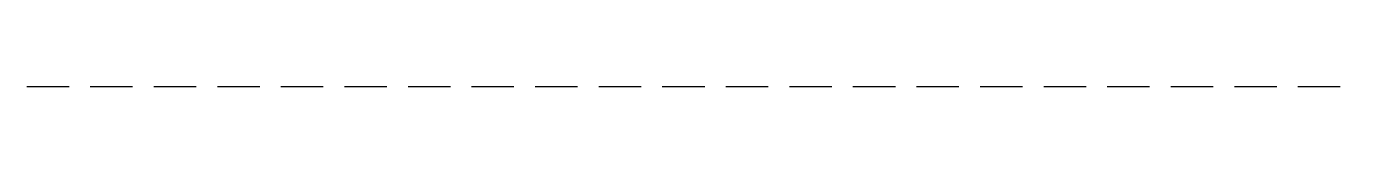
# Model space of a CAD drawing. Extents: x 0 to 100, y 0 to 0.
import ezdxf

# ---------------------------------------------------------------- set-up
doc = ezdxf.new("R2010")
doc.units = 0
doc.linetypes.add('HIDDEN2', pattern=[4.7625, 3.175, -1.5875])

msp = doc.modelspace()

# ---------------------------------------------------------------- linework, layer by layer
at = {"linetype": 'HIDDEN2'}
msp.add_line((0, 0), (100, 0), dxfattribs=at)

doc.saveas('drawing.dxf')
